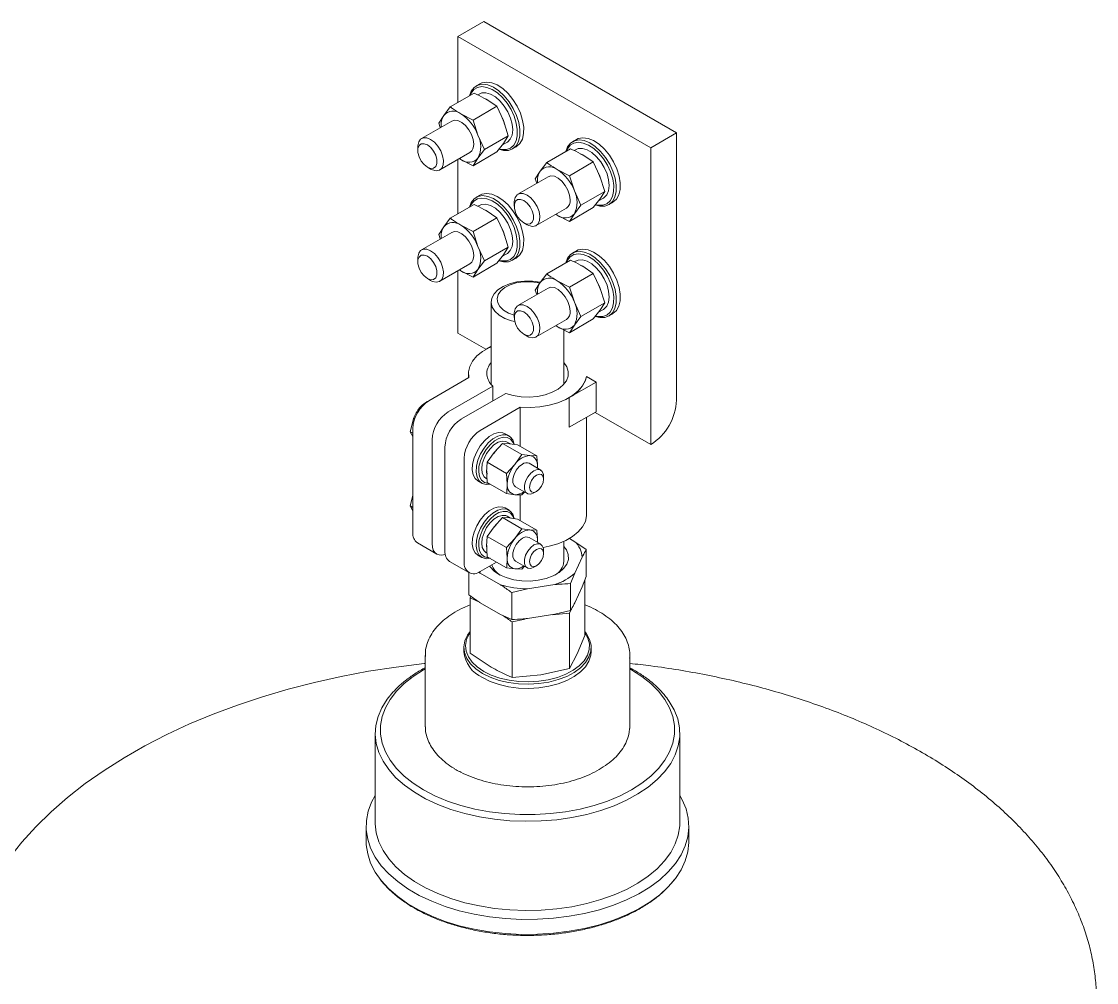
# Model space of a CAD drawing. Header units: millimetres. Extents: x 51507 to 66627, y -17810 to -7118.
# Drawn here: x 61089.6 to 61326.1, y -13481.2 to -13269.8 of the extents above; entities that cross this region are included whole.
import ezdxf

# ---------------------------------------------------------------- set-up
doc = ezdxf.new("R2010")
doc.units = ezdxf.units.MM
doc.header["$LTSCALE"] = 10
doc.layers.add('粗实线', color=4, linetype='Continuous', lineweight=18)

msp = doc.modelspace()

# ---------------------------------------------------------------- linework, layer by layer
at = {"layer": '粗实线'}
for p, q in [((61191.274, -13269.756), (61185.617, -13273.021)), ((61233.7, -13294.248), (61191.274, -13269.756)), ((61228.043, -13297.513), (61185.617, -13273.021)), ((61185.617, -13273.021), (61185.617, -13287.555)), ((61190.456, -13283.443), (61189.608, -13283.933)), ((61189.149, -13285.516), (61183.923, -13288.533)), ((61190.256, -13285.709), (61189.947, -13285.887)), ((61191.84, -13286.862), (61194.17, -13288.415)), ((61182.488, -13290.423), (61181.413, -13292.105)), ((61183.923, -13288.533), (61182.488, -13290.423)), ((61188.944, -13291.431), (61186.253, -13290.086)), ((61194.17, -13288.415), (61188.944, -13291.431)), ((61194.17, -13288.415), (61195.605, -13291.546)), ((61184.254, -13291.643), (61177.607, -13295.48)), ((61181.413, -13292.105), (61181.733, -13293.098)), ((61190.019, -13294.77), (61188.944, -13291.431)), ((61195.605, -13291.546), (61196.68, -13294.885)), ((61191.454, -13297.901), (61190.019, -13294.77)), ((61196.68, -13294.885), (61191.454, -13297.901)), ((61196.68, -13294.885), (61195.605, -13296.566)), ((61233.7, -13294.248), (61228.043, -13297.513)), ((61233.7, -13353.039), (61233.7, -13294.248)), ((61176.778, -13297.311), (61176.778, -13298.128)), ((61195.605, -13296.566), (61194.17, -13298.456)), ((61195.294, -13296.976), (61196.393, -13296.341)), ((61197.607, -13297.79), (61198.456, -13297.3)), ((61211.669, -13295.69), (61210.821, -13296.179)), ((61228.043, -13297.513), (61228.043, -13362.837)), ((61181.606, -13302.408), (61188.253, -13298.571)), ((61185.617, -13300.093), (61185.617, -13312.052)), ((61185.918, -13299.919), (61186.253, -13300.128)), ((61185.925, -13299.915), (61186.253, -13300.128)), ((61194.17, -13298.456), (61188.944, -13301.473)), ((61188.944, -13301.473), (61190.019, -13299.791)), ((61190.019, -13299.791), (61191.454, -13297.901)), ((61210.362, -13297.763), (61205.137, -13300.779)), ((61211.469, -13297.955), (61211.16, -13298.133)), ((61213.053, -13299.108), (61215.383, -13300.661)), ((61178.899, -13301.802), (61179.606, -13302.21)), ((61186.253, -13300.128), (61188.944, -13301.473)), ((61205.137, -13300.779), (61203.701, -13302.669)), ((61210.157, -13303.678), (61207.467, -13302.332)), ((61215.383, -13300.661), (61210.157, -13303.678)), ((61215.383, -13300.661), (61216.818, -13303.792)), ((61205.467, -13303.889), (61198.82, -13307.726)), ((61203.701, -13302.669), (61202.626, -13304.351)), ((61202.626, -13304.351), (61202.946, -13305.344)), ((61211.232, -13307.016), (61210.157, -13303.678)), ((61216.818, -13303.792), (61217.893, -13307.131)), ((61212.667, -13310.147), (61211.232, -13307.016)), ((61217.893, -13307.131), (61212.667, -13310.147)), ((61217.893, -13307.131), (61216.818, -13308.812)), ((61190.456, -13307.94), (61189.608, -13308.43)), ((61216.818, -13308.812), (61215.383, -13310.702)), ((61216.507, -13309.222), (61217.607, -13308.587)), ((61218.82, -13310.036), (61219.669, -13309.546)), ((61189.149, -13310.013), (61183.923, -13313.029)), ((61190.256, -13310.205), (61189.947, -13310.383)), ((61191.84, -13311.358), (61194.17, -13312.911)), ((61197.991, -13309.557), (61197.991, -13310.374)), ((61202.82, -13314.654), (61209.466, -13310.817)), ((61215.383, -13310.702), (61210.157, -13313.719)), ((61211.232, -13312.037), (61212.667, -13310.147)), ((61183.923, -13313.029), (61182.488, -13314.919)), ((61194.17, -13312.911), (61188.944, -13315.928)), ((61194.17, -13312.911), (61195.605, -13316.042)), ((61200.112, -13314.048), (61200.819, -13314.456)), ((61207.131, -13312.165), (61207.467, -13312.374)), ((61207.138, -13312.161), (61207.467, -13312.374)), ((61207.467, -13312.374), (61210.157, -13313.719)), ((61210.157, -13313.719), (61211.232, -13312.037)), ((61184.254, -13316.139), (61177.607, -13319.976)), ((61182.488, -13314.919), (61181.413, -13316.601)), ((61181.413, -13316.601), (61181.733, -13317.594)), ((61188.944, -13315.928), (61186.253, -13314.583)), ((61190.019, -13319.267), (61188.944, -13315.928)), ((61195.605, -13316.042), (61196.68, -13319.381)), ((61191.454, -13322.397), (61190.019, -13319.267)), ((61196.68, -13319.381), (61191.454, -13322.397)), ((61195.605, -13321.063), (61194.17, -13322.952)), ((61195.294, -13321.472), (61196.393, -13320.837)), ((61196.68, -13319.381), (61195.605, -13321.063)), ((61211.669, -13320.186), (61210.821, -13320.676)), ((61176.778, -13321.808), (61176.778, -13322.624)), ((61181.606, -13326.905), (61188.253, -13323.067)), ((61194.17, -13322.952), (61188.944, -13325.969)), ((61190.019, -13324.287), (61191.454, -13322.397)), ((61197.607, -13322.286), (61198.456, -13321.796)), ((61210.362, -13322.259), (61205.137, -13325.275)), ((61211.469, -13322.451), (61211.16, -13322.629)), ((61213.053, -13323.604), (61215.383, -13325.157)), ((61185.617, -13324.589), (61185.617, -13338.344)), ((61185.918, -13324.415), (61186.253, -13324.624)), ((61185.925, -13324.411), (61186.253, -13324.624)), ((61186.253, -13324.624), (61188.944, -13325.969)), ((61188.944, -13325.969), (61190.019, -13324.287)), ((61205.137, -13325.275), (61203.701, -13327.165)), ((61215.383, -13325.157), (61210.157, -13328.174)), ((61215.383, -13325.157), (61216.818, -13328.288)), ((61178.899, -13326.298), (61179.606, -13326.706)), ((61205.467, -13328.385), (61198.82, -13332.222)), ((61203.701, -13327.165), (61202.626, -13328.847)), ((61210.157, -13328.174), (61207.467, -13326.829)), ((61211.232, -13331.513), (61210.157, -13328.174)), ((61216.818, -13328.288), (61217.893, -13331.627)), ((61202.626, -13328.847), (61202.946, -13329.84)), ((61192.919, -13331.457), (61192.919, -13349.556)), ((61212.667, -13334.644), (61211.232, -13331.513)), ((61217.893, -13331.627), (61212.667, -13334.644)), ((61216.507, -13333.718), (61217.607, -13333.083)), ((61217.893, -13331.627), (61216.818, -13333.309)), ((61197.991, -13334.054), (61197.991, -13334.87)), ((61202.82, -13339.151), (61209.466, -13335.314)), ((61215.383, -13335.198), (61210.157, -13338.215)), ((61211.232, -13336.533), (61212.667, -13334.644)), ((61216.818, -13333.309), (61215.383, -13335.198)), ((61218.82, -13334.532), (61219.669, -13334.043)), ((61207.131, -13336.662), (61207.467, -13336.87)), ((61207.138, -13336.658), (61207.467, -13336.87)), ((61207.467, -13336.87), (61210.157, -13338.215)), ((61208.919, -13349.556), (61208.919, -13337.596)), ((61210.157, -13338.215), (61211.232, -13336.533)), ((61191.725, -13341.87), (61185.617, -13338.344)), ((61200.112, -13338.544), (61200.819, -13338.952)), ((61191.727, -13341.869), (61192.919, -13341.181)), ((61187.919, -13347.176), (61187.919, -13348.149)), ((61188.017, -13348.093), (61179.213, -13353.175)), ((61210.112, -13352.482), (61216.023, -13349.07)), ((61213.87, -13347.827), (61216.023, -13349.07)), ((61216.023, -13349.07), (61216.023, -13355.602)), ((61183.456, -13355.624), (61193.3, -13349.941)), ((61196.129, -13351.574), (61186.284, -13357.257)), ((61193.3, -13349.941), (61193.3, -13353.207)), ((61178.86, -13353.38), (61179.212, -13353.192)), ((61210.112, -13352.482), (61210.112, -13359.015)), ((61177.349, -13354.865), (61177.134, -13354.741)), ((61190.527, -13359.706), (61199.33, -13354.624)), ((61199.33, -13354.624), (61199.33, -13363.207)), ((61210.112, -13359.015), (61216.023, -13355.602)), ((61213.919, -13378.204), (61213.919, -13356.817)), ((61228.043, -13362.837), (61215.767, -13355.75)), ((61175.093, -13360.002), (61175.798, -13357.189)), ((61175.678, -13360.339), (61175.093, -13360.002)), ((61175.678, -13361.078), (61175.093, -13360.002)), ((61175.678, -13359.299), (61175.678, -13382.162)), ((61196.85, -13360.92), (61196.001, -13360.43)), ((61179.92, -13361.748), (61179.92, -13384.611)), ((61182.749, -13363.381), (61182.749, -13386.244)), ((61193.597, -13364.561), (61195.403, -13362.567)), ((61195.403, -13362.567), (61199.652, -13365.02)), ((61195.403, -13362.567), (61196.932, -13362.636)), ((61197.152, -13362.664), (61196.453, -13362.26)), ((61196.932, -13362.636), (61198.737, -13362.865)), ((61198.737, -13362.865), (61202.986, -13365.318)), ((61186.991, -13365.83), (61186.991, -13388.693)), ((61192.068, -13366.715), (61193.597, -13364.561)), ((61199.652, -13365.02), (61198.123, -13367.173)), ((61201.457, -13365.248), (61199.652, -13365.02)), ((61202.986, -13365.318), (61201.457, -13365.248)), ((61203.124, -13367.62), (61202.986, -13365.318)), ((61191.93, -13368.858), (61192.068, -13366.715)), ((61192.068, -13366.715), (61196.317, -13369.167)), ((61198.123, -13367.173), (61196.317, -13369.167)), ((61203.835, -13368.417), (61201.29, -13366.947)), ((61203.105, -13367.995), (61203.124, -13367.62)), ((61203.109, -13367.997), (61203.124, -13367.62)), ((61190.002, -13370.823), (61190.85, -13371.313)), ((61191.813, -13370.299), (61192.005, -13370.41)), ((61196.317, -13369.167), (61196.456, -13371.47)), ((61204.457, -13370.443), (61204.457, -13369.79)), ((61192.068, -13371.161), (61196.317, -13373.614)), ((61198.29, -13372.144), (61200.836, -13373.613)), ((61199.652, -13373.912), (61200.236, -13373.267)), ((61202.336, -13373.464), (61202.901, -13373.138)), ((61175.093, -13376.332), (61175.678, -13373.999)), ((61196.317, -13373.614), (61198.123, -13373.842)), ((61198.123, -13373.842), (61199.652, -13373.912)), ((61199.33, -13373.897), (61199.33, -13379.538)), ((61175.678, -13376.67), (61175.093, -13376.332)), ((61175.678, -13377.409), (61175.093, -13376.332)), ((61196.85, -13377.251), (61196.001, -13376.761)), ((61193.597, -13380.892), (61195.403, -13378.897)), ((61195.403, -13378.897), (61199.652, -13381.35)), ((61195.403, -13378.897), (61196.932, -13378.967)), ((61197.152, -13378.995), (61196.453, -13378.591)), ((61196.932, -13378.967), (61198.737, -13379.196)), ((61198.737, -13379.196), (61202.986, -13381.648)), ((61192.068, -13383.045), (61193.597, -13380.892)), ((61199.652, -13381.35), (61198.123, -13383.504)), ((61201.457, -13381.579), (61199.652, -13381.35)), ((61202.986, -13381.648), (61201.457, -13381.579)), ((61203.124, -13383.951), (61202.986, -13381.648)), ((61176.713, -13384.451), (61180.956, -13386.901)), ((61191.93, -13385.189), (61192.068, -13383.045)), ((61192.068, -13383.045), (61196.317, -13385.498)), ((61198.123, -13383.504), (61196.317, -13385.498)), ((61203.835, -13384.748), (61201.29, -13383.278)), ((61203.105, -13384.326), (61203.124, -13383.951)), ((61203.109, -13384.328), (61203.124, -13383.951)), ((61208.919, -13388.473), (61208.919, -13384.12)), ((61211.327, -13384.182), (61210.138, -13383.496)), ((61213.838, -13385.933), (61211.327, -13384.182)), ((61190.002, -13387.154), (61190.85, -13387.644)), ((61191.813, -13386.63), (61192.005, -13386.741)), ((61192.068, -13387.491), (61196.317, -13389.944)), ((61196.317, -13385.498), (61196.456, -13387.801)), ((61204.457, -13386.774), (61204.457, -13386.121)), ((61213.838, -13385.933), (61213.838, -13391.864)), ((61183.784, -13388.533), (61188.027, -13390.983)), ((61190.527, -13390.735), (61194.107, -13388.668)), ((61196.317, -13389.944), (61198.123, -13390.173)), ((61198.29, -13388.474), (61200.836, -13389.944)), ((61199.652, -13390.242), (61200.247, -13389.585)), ((61202.336, -13389.795), (61202.901, -13389.469)), ((61211.296, -13391.11), (61212.919, -13387.613)), ((61188, -13390.967), (61188, -13395.861)), ((61190.098, -13390.89), (61190.512, -13391.079)), ((61190.512, -13391.079), (61190.3, -13390.857)), ((61190.512, -13391.079), (61194.946, -13393.639)), ((61198.123, -13390.173), (61199.652, -13390.242)), ((61210.377, -13393.391), (61211.296, -13391.11)), ((61213.838, -13391.864), (61212.919, -13394.145)), ((61197.458, -13395.39), (61200.888, -13394.558)), ((61200.888, -13394.558), (61206.946, -13393.621)), ((61210.377, -13393.391), (61210.377, -13399.322)), ((61211.296, -13397.642), (61212.919, -13394.145)), ((61213.558, -13392.592), (61213.558, -13404.807)), ((61188.424, -13396.159), (61188.28, -13396.502)), ((61188.28, -13396.502), (61188.28, -13408.718)), ((61188.28, -13396.502), (61190.474, -13397.586)), ((61197.458, -13395.39), (61197.458, -13401.32)), ((61190.512, -13397.611), (61194.946, -13400.171)), ((61210.377, -13399.322), (61206.946, -13400.153)), ((61210.172, -13399.888), (61210.389, -13399.369)), ((61197.458, -13401.32), (61194.946, -13400.171)), ((61197.533, -13401.843), (61200.425, -13401.22)), ((61200.888, -13401.09), (61206.946, -13400.153)), ((61206.325, -13400.249), (61210.172, -13399.888)), ((61210.172, -13399.888), (61210.172, -13412.104)), ((61197.533, -13401.843), (61197.533, -13414.059)), ((61213.558, -13404.807), (61211.865, -13408.839)), ((61186.919, -13407.452), (61186.919, -13408.371)), ((61192.906, -13411.772), (61188.28, -13408.718)), ((61211.865, -13408.839), (61210.172, -13412.104)), ((61214.919, -13408.371), (61214.919, -13407.452)), ((61178.419, -13409.187), (61178.419, -13424.702)), ((61178.422, -13409.393), (61178.419, -13409.187)), ((61223.419, -13409.187), (61223.399, -13409.741)), ((61223.419, -13424.702), (61223.419, -13409.187)), ((61203.852, -13413.465), (61197.533, -13414.059)), ((61210.172, -13412.104), (61203.852, -13413.465)), ((61223.798, -13412.356), (61223.419, -13412.141)), ((61178.422, -13424.908), (61178.419, -13424.702)), ((61223.419, -13424.702), (61223.399, -13425.256)), ((61167.419, -13426.361), (61167.419, -13445.977)), ((61234.419, -13445.977), (61234.419, -13426.361)), ((61165.419, -13446.794), (61165.419, -13450.079)), ((61236.419, -13450.079), (61236.419, -13446.794))]:
    msp.add_line(p, q, dxfattribs=at)
for points in [[(61190.456, -13283.443), (61190.868, -13283.25), (61191.892, -13283.069), (61193.036, -13283.229), (61194.246, -13283.723), (61195.466, -13284.528), (61196.639, -13285.606), (61197.71, -13286.907), (61198.629, -13288.37), (61199.352, -13289.927), (61199.847, -13291.504), (61200.089, -13293.029), (61200.068, -13294.429), (61199.785, -13295.64), (61199.252, -13296.604), (61198.496, -13297.277), (61198.456, -13297.3)], [(61188.119, -13286.111), (61188.515, -13285.078), (61189.163, -13284.255), (61190.019, -13283.74), (61191.044, -13283.559), (61192.187, -13283.719), (61193.398, -13284.213), (61194.618, -13285.018), (61195.791, -13286.096), (61196.862, -13287.397), (61197.78, -13288.86), (61198.504, -13290.417), (61198.998, -13291.994), (61199.241, -13293.519), (61199.22, -13294.919), (61198.936, -13296.13), (61198.404, -13297.094), (61197.647, -13297.767), (61196.701, -13298.117)], [(61188.258, -13286.031), (61188.486, -13285.53), (61189.103, -13284.748), (61189.916, -13284.26), (61190.889, -13284.087), (61191.976, -13284.239), (61193.125, -13284.709), (61194.285, -13285.473), (61195.399, -13286.498), (61196.416, -13287.734), (61197.289, -13289.124), (61197.976, -13290.602), (61198.446, -13292.101), (61198.676, -13293.549), (61198.656, -13294.879), (61198.387, -13296.029), (61197.881, -13296.945), (61197.162, -13297.585), (61196.264, -13297.917)], [(61190.256, -13285.709), (61190.834, -13285.482), (61191.768, -13285.448), (61192.795, -13285.745), (61193.854, -13286.356), (61194.881, -13287.244), (61195.815, -13288.358), (61196.602, -13289.63), (61197.193, -13290.985), (61197.554, -13292.343), (61197.664, -13293.622), (61197.516, -13294.747), (61197.118, -13295.65), (61196.495, -13296.278), (61196.393, -13296.341)], [(61191.273, -13286.586), (61191.31, -13286.602), (61192.139, -13287.055)], [(61184.254, -13291.643), (61184.839, -13291.462), (61185.624, -13291.559), (61186.465, -13291.972), (61187.287, -13292.663), (61188.017, -13293.572), (61188.59, -13294.616), (61188.956, -13295.705), (61189.082, -13296.74)], [(61195.328, -13290.914), (61195.708, -13291.843), (61195.887, -13292.407)], [(61176.778, -13297.311), (61176.786, -13297.072), (61176.974, -13296.231), (61177.395, -13295.631), (61178.013, -13295.326), (61178.773, -13295.342), (61179.607, -13295.678)], [(61211.669, -13295.69), (61212.081, -13295.496), (61213.105, -13295.315), (61214.249, -13295.475), (61215.459, -13295.969), (61216.68, -13296.774), (61217.852, -13297.852), (61218.923, -13299.153), (61219.842, -13300.616), (61220.565, -13302.173), (61221.06, -13303.751), (61221.302, -13305.275), (61221.281, -13306.675), (61220.998, -13307.886), (61220.466, -13308.85), (61219.709, -13309.523), (61219.669, -13309.546)], [(61178.9, -13296.903), (61178.174, -13296.632), (61177.536, -13296.689), (61177.062, -13297.067), (61176.81, -13297.721), (61176.81, -13298.572), (61177.062, -13299.517), (61177.536, -13300.442), (61178.174, -13301.235), (61178.9, -13301.802), (61179.625, -13302.073), (61180.263, -13302.016), (61180.737, -13301.638), (61180.989, -13300.984), (61180.989, -13300.133), (61180.737, -13299.188), (61180.263, -13298.263), (61179.625, -13297.469), (61178.9, -13296.903)], [(61179.607, -13295.678), (61180.44, -13296.304), (61181.2, -13297.165), (61181.818, -13298.184), (61182.24, -13299.271), (61182.427, -13300.328), (61182.364, -13301.263), (61182.056, -13301.991), (61181.53, -13302.449), (61180.834, -13302.595), (61180.028, -13302.417), (61179.606, -13302.21)], [(61209.332, -13298.357), (61209.728, -13297.324), (61210.376, -13296.501), (61211.233, -13295.986), (61212.257, -13295.805), (61213.401, -13295.965), (61214.611, -13296.459), (61215.831, -13297.264), (61217.004, -13298.342), (61218.075, -13299.643), (61218.993, -13301.106), (61219.717, -13302.663), (61220.211, -13304.24), (61220.454, -13305.765), (61220.433, -13307.165), (61220.15, -13308.376), (61219.617, -13309.34), (61218.86, -13310.013), (61217.915, -13310.363)], [(61209.471, -13298.277), (61209.7, -13297.777), (61210.316, -13296.994), (61211.129, -13296.506), (61212.102, -13296.333), (61213.189, -13296.485), (61214.339, -13296.955), (61215.498, -13297.719), (61216.612, -13298.744), (61217.629, -13299.98), (61218.502, -13301.37), (61219.189, -13302.848), (61219.659, -13304.347), (61219.889, -13305.795), (61219.869, -13307.126), (61219.6, -13308.276), (61219.094, -13309.192), (61218.375, -13309.831), (61217.477, -13310.163)], [(61211.469, -13297.955), (61212.047, -13297.728), (61212.981, -13297.694), (61214.008, -13297.991), (61215.067, -13298.602), (61216.094, -13299.491), (61217.028, -13300.604), (61217.815, -13301.876), (61218.406, -13303.232), (61218.768, -13304.589), (61218.877, -13305.868), (61218.729, -13306.993), (61218.332, -13307.896), (61217.708, -13308.524), (61217.607, -13308.587)], [(61196.701, -13298.117), (61195.611, -13298.127), (61194.615, -13297.871)], [(61196.264, -13297.917), (61195.228, -13297.927), (61194.743, -13297.829)], [(61212.487, -13298.832), (61212.524, -13298.848), (61213.352, -13299.301)], [(61205.467, -13303.889), (61206.052, -13303.708), (61206.837, -13303.806), (61207.678, -13304.218), (61208.5, -13304.909), (61209.23, -13305.818), (61209.804, -13306.862), (61210.169, -13307.951), (61210.295, -13308.986)], [(61216.541, -13303.16), (61216.921, -13304.089), (61217.1, -13304.653)], [(61188.119, -13310.607), (61188.515, -13309.574), (61189.163, -13308.751), (61190.019, -13308.236), (61191.044, -13308.055), (61192.187, -13308.215), (61193.398, -13308.709), (61194.618, -13309.514), (61195.791, -13310.592), (61196.862, -13311.893), (61197.78, -13313.356), (61198.504, -13314.913), (61198.998, -13316.49), (61199.241, -13318.015), (61199.22, -13319.415), (61198.936, -13320.626), (61198.404, -13321.59), (61197.647, -13322.263), (61196.701, -13322.613)], [(61188.258, -13310.527), (61188.486, -13310.027), (61189.103, -13309.244), (61189.916, -13308.756), (61190.889, -13308.583), (61191.976, -13308.735), (61193.125, -13309.205), (61194.285, -13309.97), (61195.399, -13310.994), (61196.416, -13312.23), (61197.289, -13313.62), (61197.976, -13315.099), (61198.446, -13316.597), (61198.676, -13318.045), (61198.656, -13319.376), (61198.387, -13320.526), (61197.881, -13321.442), (61197.162, -13322.081), (61196.264, -13322.413)], [(61190.456, -13307.94), (61190.868, -13307.747), (61191.892, -13307.565), (61193.036, -13307.725), (61194.246, -13308.219), (61195.466, -13309.024), (61196.639, -13310.102), (61197.71, -13311.403), (61198.629, -13312.867), (61199.352, -13314.423), (61199.847, -13316.001), (61200.089, -13317.525), (61200.068, -13318.925), (61199.785, -13320.136), (61199.252, -13321.1), (61198.496, -13321.773), (61198.456, -13321.796)], [(61197.991, -13309.557), (61197.999, -13309.318), (61198.187, -13308.477), (61198.608, -13307.877), (61199.227, -13307.572), (61199.986, -13307.588), (61200.82, -13307.924)], [(61200.113, -13309.149), (61199.387, -13308.878), (61198.749, -13308.935), (61198.276, -13309.313), (61198.024, -13309.967), (61198.024, -13310.818), (61198.276, -13311.763), (61198.749, -13312.688), (61199.387, -13313.482), (61200.113, -13314.048), (61200.838, -13314.319), (61201.476, -13314.262), (61201.95, -13313.884), (61202.202, -13313.23), (61202.202, -13312.379), (61201.95, -13311.434), (61201.476, -13310.509), (61200.838, -13309.715), (61200.113, -13309.149)], [(61200.82, -13307.924), (61201.654, -13308.551), (61202.413, -13309.411), (61203.031, -13310.43), (61203.453, -13311.517), (61203.64, -13312.574), (61203.577, -13313.509), (61203.269, -13314.237), (61202.744, -13314.695), (61202.047, -13314.841), (61201.241, -13314.663), (61200.819, -13314.456)], [(61190.256, -13310.205), (61190.834, -13309.979), (61191.768, -13309.944), (61192.795, -13310.241), (61193.854, -13310.852), (61194.881, -13311.741), (61195.815, -13312.854), (61196.602, -13314.126), (61197.193, -13315.482), (61197.554, -13316.839), (61197.664, -13318.118), (61197.516, -13319.243), (61197.118, -13320.146), (61196.495, -13320.775), (61196.393, -13320.837)], [(61191.273, -13311.082), (61191.31, -13311.098), (61192.139, -13311.551)], [(61217.915, -13310.363), (61216.824, -13310.373), (61215.828, -13310.118)], [(61217.477, -13310.163), (61216.441, -13310.173), (61215.956, -13310.076)], [(61184.254, -13316.139), (61184.839, -13315.958), (61185.624, -13316.056), (61186.465, -13316.468), (61187.287, -13317.159), (61188.017, -13318.068), (61188.59, -13319.112), (61188.956, -13320.201), (61189.082, -13321.236)], [(61195.328, -13315.41), (61195.708, -13316.339), (61195.887, -13316.903)], [(61176.778, -13321.808), (61176.786, -13321.568), (61176.974, -13320.727), (61177.395, -13320.127), (61178.013, -13319.822), (61178.773, -13319.838), (61179.607, -13320.174)], [(61178.9, -13321.399), (61178.174, -13321.128), (61177.536, -13321.185), (61177.062, -13321.563), (61176.81, -13322.217), (61176.81, -13323.068), (61177.062, -13324.013), (61177.536, -13324.938), (61178.174, -13325.732), (61178.9, -13326.298), (61179.625, -13326.569), (61180.263, -13326.512), (61180.737, -13326.134), (61180.989, -13325.48), (61180.989, -13324.629), (61180.737, -13323.684), (61180.263, -13322.759), (61179.625, -13321.966), (61178.9, -13321.399)], [(61179.607, -13320.174), (61180.44, -13320.801), (61181.2, -13321.662), (61181.818, -13322.681), (61182.24, -13323.767), (61182.427, -13324.825), (61182.364, -13325.759), (61182.056, -13326.488), (61181.53, -13326.945), (61180.834, -13327.092), (61180.028, -13326.913), (61179.606, -13326.706)], [(61209.332, -13322.853), (61209.728, -13321.82), (61210.376, -13320.997), (61211.233, -13320.483), (61212.257, -13320.301), (61213.401, -13320.461), (61214.611, -13320.955), (61215.831, -13321.76), (61217.004, -13322.838), (61218.075, -13324.139), (61218.993, -13325.602), (61219.717, -13327.159), (61220.211, -13328.737), (61220.454, -13330.261), (61220.433, -13331.661), (61220.15, -13332.872), (61219.617, -13333.836), (61218.86, -13334.509), (61217.915, -13334.859)], [(61209.471, -13322.773), (61209.7, -13322.273), (61210.316, -13321.491), (61211.129, -13321.002), (61212.102, -13320.83), (61213.189, -13320.982), (61214.339, -13321.451), (61215.498, -13322.216), (61216.612, -13323.24), (61217.629, -13324.476), (61218.502, -13325.866), (61219.189, -13327.345), (61219.659, -13328.843), (61219.889, -13330.291), (61219.869, -13331.622), (61219.6, -13332.772), (61219.094, -13333.688), (61218.375, -13334.327), (61217.477, -13334.659)], [(61211.669, -13320.186), (61212.081, -13319.993), (61213.105, -13319.811), (61214.249, -13319.971), (61215.459, -13320.465), (61216.68, -13321.27), (61217.852, -13322.349), (61218.923, -13323.65), (61219.842, -13325.113), (61220.565, -13326.669), (61221.06, -13328.247), (61221.302, -13329.771), (61221.281, -13331.171), (61220.998, -13332.382), (61220.466, -13333.346), (61219.709, -13334.019), (61219.669, -13334.043)], [(61196.701, -13322.613), (61195.611, -13322.623), (61194.615, -13322.368)], [(61196.264, -13322.413), (61195.228, -13322.423), (61194.743, -13322.326)], [(61211.469, -13322.451), (61212.047, -13322.225), (61212.981, -13322.19), (61214.008, -13322.487), (61215.067, -13323.098), (61216.094, -13323.987), (61217.028, -13325.1), (61217.815, -13326.373), (61218.406, -13327.728), (61218.768, -13329.085), (61218.877, -13330.364), (61218.729, -13331.489), (61218.332, -13332.392), (61217.708, -13333.021), (61217.607, -13333.083)], [(61212.487, -13323.328), (61212.524, -13323.344), (61213.352, -13323.797)], [(61198.12, -13335.784), (61197.365, -13335.595), (61195.907, -13335.057), (61194.684, -13334.351), (61193.752, -13333.509), (61193.156, -13332.572), (61192.922, -13331.582), (61193.063, -13330.587), (61193.57, -13329.632), (61194.422, -13328.763), (61195.577, -13328.02), (61196.982, -13327.437), (61198.571, -13327.042), (61200.27, -13326.854), (61201.999, -13326.881), (61203.678, -13327.122), (61203.719, -13327.131)], [(61197.991, -13334.325), (61196.763, -13333.879), (61195.663, -13333.244), (61194.846, -13332.48), (61194.357, -13331.627), (61194.221, -13330.732), (61194.447, -13329.844), (61195.021, -13329.009), (61195.913, -13328.273), (61197.076, -13327.676), (61198.445, -13327.25), (61199.948, -13327.017), (61201.503, -13326.991), (61203.027, -13327.173), (61203.613, -13327.303)], [(61205.467, -13328.385), (61206.052, -13328.204), (61206.837, -13328.302), (61207.678, -13328.714), (61208.5, -13329.406), (61209.23, -13330.314), (61209.804, -13331.359), (61210.169, -13332.447), (61210.295, -13333.482)], [(61216.541, -13327.656), (61216.921, -13328.585), (61217.1, -13329.149)], [(61197.991, -13334.054), (61197.999, -13333.814), (61198.187, -13332.973), (61198.608, -13332.374), (61199.227, -13332.068), (61199.986, -13332.084), (61200.82, -13332.42)], [(61200.82, -13332.42), (61201.654, -13333.047), (61202.413, -13333.908), (61203.031, -13334.927), (61203.453, -13336.013), (61203.64, -13337.071), (61203.577, -13338.005), (61203.269, -13338.734), (61202.744, -13339.191), (61202.047, -13339.338), (61201.241, -13339.16), (61200.819, -13338.952)], [(61200.113, -13333.645), (61199.387, -13333.374), (61198.749, -13333.431), (61198.276, -13333.809), (61198.024, -13334.463), (61198.024, -13335.314), (61198.276, -13336.259), (61198.749, -13337.184), (61199.387, -13337.978), (61200.113, -13338.544), (61200.838, -13338.815), (61201.476, -13338.758), (61201.95, -13338.38), (61202.202, -13337.726), (61202.202, -13336.875), (61201.95, -13335.93), (61201.476, -13335.005), (61200.838, -13334.212), (61200.113, -13333.645)], [(61217.915, -13334.859), (61216.824, -13334.87), (61215.828, -13334.614)], [(61217.477, -13334.659), (61216.441, -13334.67), (61215.956, -13334.572)], [(61192.919, -13341.26), (61192.526, -13341.445), (61191.007, -13342.32), (61189.759, -13343.327), (61188.814, -13344.439), (61188.199, -13345.626), (61187.931, -13346.855), (61188.017, -13348.093)], [(61192.919, -13341.26), (61192.563, -13341.427), (61191.727, -13341.869)], [(61208.919, -13344.796), (61209.563, -13345.728), (61209.89, -13346.754), (61209.854, -13347.798), (61209.459, -13348.816), (61208.719, -13349.768), (61207.664, -13350.616), (61206.337, -13351.325), (61204.791, -13351.866), (61203.089, -13352.218), (61201.3, -13352.367), (61199.495, -13352.306), (61197.748, -13352.038), (61196.129, -13351.574)], [(61199.33, -13354.624), (61201.474, -13354.674), (61203.603, -13354.519), (61205.659, -13354.164), (61207.586, -13353.619), (61209.331, -13352.898), (61210.847, -13352.021), (61212.092, -13351.012), (61213.033, -13349.899), (61213.644, -13348.712), (61213.87, -13347.827)], [(61190.002, -13370.823), (61189.419, -13370.32), (61188.967, -13369.47), (61188.767, -13368.379), (61188.834, -13367.114), (61189.163, -13365.757), (61189.733, -13364.391), (61190.508, -13363.103), (61191.44, -13361.973), (61192.47, -13361.073), (61193.533, -13360.459), (61194.563, -13360.17), (61195.495, -13360.223), (61196.001, -13360.43)], [(61192.665, -13371.505), (61191.806, -13371.59), (61190.946, -13371.364), (61190.268, -13370.81), (61189.815, -13369.96), (61189.616, -13368.868), (61189.683, -13367.604), (61190.011, -13366.247), (61190.581, -13364.881), (61191.356, -13363.593), (61192.288, -13362.463), (61193.318, -13361.563), (61194.382, -13360.949), (61195.412, -13360.66), (61196.344, -13360.713), (61197.119, -13361.106), (61197.689, -13361.814), (61198.003, -13362.717)], [(61192.465, -13371.39), (61192.225, -13371.388), (61191.422, -13371.178), (61190.79, -13370.66), (61190.367, -13369.867), (61190.181, -13368.848), (61190.243, -13367.668), (61190.55, -13366.401), (61191.082, -13365.126), (61191.806, -13363.924), (61192.675, -13362.87), (61193.637, -13362.03), (61194.629, -13361.457), (61195.591, -13361.187), (61196.461, -13361.237), (61197.184, -13361.604), (61197.716, -13362.264), (61197.919, -13362.756)], [(61191.813, -13370.299), (61191.345, -13369.888), (61190.977, -13369.141), (61190.851, -13368.174), (61190.977, -13367.063), (61191.345, -13365.891), (61191.926, -13364.749), (61192.677, -13363.724), (61193.539, -13362.896), (61194.447, -13362.327), (61195.33, -13362.06), (61196.122, -13362.117), (61196.453, -13362.26)], [(61193.498, -13364.758), (61193.808, -13364.378), (61194.082, -13364.08)], [(61192.012, -13369.316), (61191.983, -13368.827), (61191.99, -13368.575)], [(61198.29, -13372.144), (61197.953, -13371.831), (61197.701, -13371.177), (61197.701, -13370.326), (61197.953, -13369.381), (61198.426, -13368.456), (61199.064, -13367.662), (61199.79, -13367.096)], [(61202.336, -13373.464), (61202.335, -13373.465), (61201.61, -13373.736), (61200.972, -13373.679), (61200.498, -13373.3), (61200.246, -13372.646), (61200.246, -13371.796), (61200.498, -13370.851), (61200.972, -13369.926), (61201.61, -13369.132), (61202.335, -13368.565)], [(61202.335, -13368.565), (61203.061, -13368.294), (61203.699, -13368.351), (61204.173, -13368.73), (61204.425, -13369.384), (61204.457, -13369.79)], [(61202.901, -13369.545), (61202.306, -13370.025), (61201.801, -13370.706), (61201.464, -13371.484), (61201.346, -13372.24), (61201.464, -13372.859), (61201.801, -13373.247), (61202.306, -13373.345), (61202.901, -13373.138), (61203.496, -13372.657), (61204.001, -13371.977), (61204.338, -13371.199), (61204.457, -13370.443), (61204.338, -13369.824), (61204.001, -13369.436), (61203.496, -13369.338), (61202.901, -13369.545)], [(61190.002, -13387.154), (61189.419, -13386.651), (61188.967, -13385.801), (61188.767, -13384.709), (61188.834, -13383.445), (61189.163, -13382.088), (61189.733, -13380.722), (61190.508, -13379.433), (61191.44, -13378.304), (61192.47, -13377.404), (61193.533, -13376.79), (61194.563, -13376.501), (61195.495, -13376.554), (61196.001, -13376.761)], [(61192.665, -13387.836), (61191.806, -13387.92), (61190.946, -13387.695), (61190.268, -13387.14), (61189.815, -13386.291), (61189.616, -13385.199), (61189.683, -13383.935), (61190.011, -13382.577), (61190.581, -13381.212), (61191.356, -13379.923), (61192.288, -13378.794), (61193.318, -13377.894), (61194.382, -13377.28), (61195.412, -13376.99), (61196.344, -13377.044), (61197.119, -13377.437), (61197.689, -13378.145), (61198.003, -13379.048)], [(61192.465, -13387.721), (61192.225, -13387.719), (61191.422, -13387.509), (61190.79, -13386.991), (61190.367, -13386.198), (61190.181, -13385.179), (61190.243, -13383.999), (61190.55, -13382.732), (61191.082, -13381.457), (61191.806, -13380.255), (61192.675, -13379.201), (61193.637, -13378.36), (61194.629, -13377.787), (61195.591, -13377.518), (61196.461, -13377.568), (61197.184, -13377.935), (61197.716, -13378.595), (61197.919, -13379.086)], [(61191.813, -13386.63), (61191.345, -13386.219), (61190.977, -13385.471), (61190.851, -13384.505), (61190.977, -13383.393), (61191.345, -13382.222), (61191.926, -13381.08), (61192.677, -13380.055), (61193.539, -13379.227), (61194.447, -13378.657), (61195.33, -13378.391), (61196.122, -13378.448), (61196.453, -13378.591)], [(61204.359, -13385.442), (61205.659, -13385.192), (61207.586, -13384.647), (61209.331, -13383.926), (61210.847, -13383.05), (61212.092, -13382.041), (61213.033, -13380.928), (61213.644, -13379.74), (61213.908, -13378.511), (61213.919, -13378.204)], [(61193.626, -13380.926), (61193.808, -13380.708), (61193.99, -13380.507)], [(61179.92, -13384.611), (61179.988, -13385.369), (61180.189, -13386.018), (61180.516, -13386.536), (61180.956, -13386.9), (61181.491, -13387.099), (61182.103, -13387.123), (61182.766, -13386.973), (61182.808, -13386.958)], [(61191.993, -13385.452), (61191.983, -13385.158), (61191.984, -13385.047)], [(61198.29, -13388.474), (61197.953, -13388.162), (61197.701, -13387.508), (61197.701, -13386.657), (61197.953, -13385.712), (61198.426, -13384.787), (61199.064, -13383.993), (61199.79, -13383.427)], [(61202.336, -13389.795), (61202.335, -13389.795), (61201.61, -13390.066), (61200.972, -13390.009), (61200.498, -13389.631), (61200.246, -13388.977), (61200.246, -13388.126), (61200.498, -13387.181), (61200.972, -13386.256), (61201.61, -13385.463), (61202.335, -13384.896)], [(61202.335, -13384.896), (61203.061, -13384.625), (61203.699, -13384.682), (61204.173, -13385.06), (61204.425, -13385.714), (61204.457, -13386.121)], [(61208.919, -13385.212), (61209.502, -13386.009), (61209.892, -13387.039), (61209.914, -13388.094), (61209.569, -13389.13), (61208.869, -13390.104), (61207.844, -13390.977), (61206.535, -13391.714), (61204.996, -13392.283), (61203.291, -13392.661)], [(61202.901, -13385.876), (61202.306, -13386.356), (61201.801, -13387.037), (61201.464, -13387.815), (61201.346, -13388.57), (61201.464, -13389.189), (61201.801, -13389.578), (61202.306, -13389.676), (61202.901, -13389.469), (61203.496, -13388.988), (61204.001, -13388.308), (61204.338, -13387.53), (61204.457, -13386.774), (61204.338, -13386.155), (61204.001, -13385.767), (61203.496, -13385.669), (61202.901, -13385.876)], [(61203.291, -13392.661), (61201.488, -13392.834), (61199.662, -13392.793), (61197.888, -13392.542), (61196.237, -13392.089), (61194.779, -13391.454), (61193.571, -13390.662), (61192.665, -13389.746), (61192.539, -13389.574)], [(61191.02, -13413.167), (61189.56, -13412.176), (61188.394, -13411.063), (61187.553, -13409.857), (61187.058, -13408.588), (61186.922, -13407.289), (61187.149, -13405.995), (61187.732, -13404.739), (61188.28, -13403.976)], [(61213.558, -13403.976), (61213.907, -13404.435), (61214.577, -13405.676), (61214.894, -13406.964), (61214.848, -13408.265), (61214.442, -13409.544), (61213.686, -13410.769), (61212.599, -13411.908), (61211.209, -13412.932), (61209.553, -13413.814), (61207.674, -13414.531), (61205.619, -13415.065), (61203.443, -13415.402), (61201.201, -13415.533), (61198.952, -13415.454), (61196.754, -13415.168), (61194.664, -13414.683), (61192.736, -13414.01), (61191.02, -13413.167)], [(61191.285, -13412.708), (61189.864, -13411.744), (61188.73, -13410.66), (61187.911, -13409.486), (61187.429, -13408.251), (61187.297, -13406.988), (61187.517, -13405.728), (61188.085, -13404.506), (61188.28, -13404.209)], [(61213.558, -13404.209), (61213.559, -13404.209), (61214.211, -13405.418), (61214.519, -13406.671), (61214.475, -13407.937), (61214.08, -13409.182), (61213.344, -13410.374), (61212.286, -13411.483), (61210.934, -13412.479), (61209.322, -13413.338), (61207.493, -13414.036), (61205.493, -13414.555), (61203.375, -13414.883), (61201.194, -13415.01), (61199.005, -13414.934), (61196.866, -13414.655), (61194.832, -13414.183), (61192.955, -13413.528), (61191.285, -13412.708)], [(61214.919, -13408.371), (61214.848, -13409.183), (61214.442, -13410.463), (61213.686, -13411.688), (61212.599, -13412.827), (61211.209, -13413.851), (61209.553, -13414.733), (61207.674, -13415.45), (61205.619, -13415.984), (61203.443, -13416.32), (61201.201, -13416.451), (61198.952, -13416.373), (61196.754, -13416.087), (61194.664, -13415.601), (61192.736, -13414.928), (61191.02, -13414.086)], [(61178.419, -13410.955), (61178.147, -13410.981), (61171.997, -13411.75), (61165.917, -13412.702), (61159.923, -13413.836), (61154.029, -13415.147), (61148.25, -13416.635), (61142.599, -13418.297), (61137.09, -13420.128), (61131.738, -13422.127), (61126.555, -13424.288), (61121.555, -13426.609), (61116.751, -13429.085), (61112.155, -13431.711), (61107.779, -13434.482), (61103.637, -13437.394), (61099.741, -13440.438), (61096.103, -13443.609), (61092.735, -13446.899), (61089.649, -13450.297), (61086.854, -13453.795)], [(61178.419, -13412.141), (61178.041, -13412.356), (61175.774, -13413.809), (61173.784, -13415.391), (61172.09, -13417.084), (61170.713, -13418.87), (61169.666, -13420.729), (61168.962, -13422.642), (61168.608, -13424.586), (61168.608, -13426.541), (61168.962, -13428.486), (61169.666, -13430.398), (61170.713, -13432.257), (61172.09, -13434.043), (61173.784, -13435.737), (61175.774, -13437.318), (61178.041, -13438.771), (61180.557, -13440.079), (61183.297, -13441.229), (61186.23, -13442.206), (61189.324, -13443.001), (61192.545, -13443.606), (61195.858, -13444.012), (61199.226, -13444.216), (61202.613, -13444.216), (61205.981, -13444.012), (61209.293, -13443.606), (61212.514, -13443.001), (61215.608, -13442.206), (61218.541, -13441.229), (61221.281, -13440.079), (61223.798, -13438.771), (61226.064, -13437.318), (61228.055, -13435.737), (61229.748, -13434.043), (61231.125, -13432.257), (61232.172, -13430.398), (61232.876, -13428.486), (61233.23, -13426.541), (61233.23, -13424.586), (61232.876, -13422.642), (61232.172, -13420.729), (61231.125, -13418.87), (61229.748, -13417.084), (61228.055, -13415.391), (61226.064, -13413.809), (61223.798, -13412.356)], [(61170.638, -13418.09), (61170.052, -13418.846), (61168.877, -13420.718), (61168.042, -13422.65), (61167.555, -13424.621), (61167.422, -13426.61), (61167.644, -13428.597), (61168.218, -13430.561), (61169.14, -13432.479), (61170.398, -13434.333), (61171.98, -13436.103), (61173.868, -13437.769), (61176.043, -13439.314), (61178.482, -13440.722), (61181.159, -13441.978), (61184.045, -13443.068), (61187.11, -13443.981), (61190.321, -13444.707), (61193.645, -13445.239), (61197.046, -13445.571), (61200.488, -13445.699), (61203.934, -13445.622), (61207.349, -13445.341), (61210.695, -13444.859), (61213.938, -13444.18), (61217.043, -13443.313), (61219.977, -13442.266), (61222.709, -13441.051), (61225.209, -13439.68), (61227.453, -13438.167), (61229.415, -13436.53), (61231.075, -13434.784), (61232.415, -13432.95), (61233.422, -13431.045), (61234.084, -13429.091), (61234.394, -13427.108), (61234.35, -13425.117), (61233.951, -13423.14), (61233.202, -13421.196), (61232.111, -13419.307), (61231.66, -13418.675)], [(61167.419, -13440.012), (61166.629, -13441.49), (61165.884, -13443.487), (61165.488, -13445.517), (61165.444, -13447.56), (61165.752, -13449.595), (61166.41, -13451.603), (61167.411, -13453.562), (61168.745, -13455.455), (61170.399, -13457.261), (61172.356, -13458.963), (61174.597, -13460.545), (61177.099, -13461.989), (61179.839, -13463.283), (61182.787, -13464.413), (61185.916, -13465.367), (61189.194, -13466.137), (61192.589, -13466.715), (61196.066, -13467.095), (61199.592, -13467.273), (61203.131, -13467.248), (61206.647, -13467.019), (61210.107, -13466.589), (61213.476, -13465.963), (61216.72, -13465.146), (61219.806, -13464.146), (61222.705, -13462.974), (61225.388, -13461.642), (61227.827, -13460.162), (61229.999, -13458.548), (61231.882, -13456.819), (61233.457, -13454.989), (61234.709, -13453.078), (61235.625, -13451.105), (61236.196, -13449.088), (61236.416, -13447.049), (61236.284, -13445.008), (61235.8, -13442.984), (61234.97, -13440.998), (61234.419, -13440.012)], [(61167.419, -13445.977), (61167.422, -13446.226), (61167.644, -13448.213), (61168.218, -13450.176), (61169.14, -13452.095), (61170.398, -13453.949), (61171.98, -13455.719), (61173.868, -13457.385), (61176.043, -13458.93), (61178.482, -13460.338), (61181.159, -13461.594), (61184.045, -13462.684), (61187.11, -13463.597), (61190.321, -13464.323), (61193.645, -13464.855), (61197.046, -13465.187), (61200.488, -13465.315), (61203.934, -13465.238), (61207.349, -13464.957), (61210.695, -13464.475), (61213.938, -13463.796), (61217.043, -13462.929), (61219.977, -13461.882), (61222.709, -13460.667), (61225.209, -13459.295), (61227.453, -13457.783), (61229.415, -13456.146), (61231.075, -13454.4), (61232.415, -13452.566), (61233.422, -13450.661), (61234.084, -13448.707), (61234.394, -13446.724), (61234.419, -13445.977)], [(61165.419, -13450.079), (61165.444, -13450.845), (61165.752, -13452.88), (61166.41, -13454.888), (61167.411, -13456.847), (61168.745, -13458.74), (61170.399, -13460.546), (61172.356, -13462.248), (61174.597, -13463.83), (61177.099, -13465.274), (61179.839, -13466.568), (61182.787, -13467.698), (61185.916, -13468.652), (61189.194, -13469.422), (61192.589, -13470), (61196.066, -13470.38), (61199.592, -13470.558), (61203.131, -13470.533), (61206.647, -13470.304), (61210.107, -13469.874), (61213.476, -13469.248), (61216.72, -13468.431), (61219.806, -13467.431), (61222.705, -13466.259), (61225.388, -13464.927), (61227.827, -13463.447), (61229.999, -13461.833), (61231.882, -13460.104), (61233.457, -13458.274), (61234.709, -13456.363), (61235.625, -13454.39), (61236.196, -13452.373), (61236.416, -13450.334), (61236.419, -13450.079)]]:
    msp.add_lwpolyline(points, dxfattribs=at)
for centre, radius, start, end in [((61186.034, -13292.557), 4.138, 148.96263, 186.0237), ((61184.543, -13292.18), 2.704, 50.75183, 139.4672), ((61181.164, -13298.033), 9.437, 20.22711, 57.36203), ((61184.998, -13297.281), 5.614, 333.43643, 26.56357), ((61187.134, -13296.961), 1.961, 304.82234, 6.48984), ((61187.964, -13298.034), 2.704, 230.75183, 319.4672), ((61205.756, -13304.426), 2.704, 50.75183, 139.4672), ((61202.377, -13310.279), 9.437, 20.22711, 57.36203), ((61207.247, -13304.803), 4.138, 148.96263, 186.0237), ((61206.211, -13309.527), 5.614, 333.43643, 26.56357), ((61208.347, -13309.208), 1.961, 304.82234, 6.48984), ((61184.543, -13316.676), 2.704, 50.75183, 139.4672), ((61209.177, -13310.28), 2.704, 230.75183, 319.4672), ((61186.034, -13317.053), 4.138, 148.96263, 186.0237), ((61181.164, -13322.529), 9.437, 20.22711, 57.36203), ((61187.134, -13321.458), 1.961, 304.82234, 6.48984), ((61184.998, -13321.777), 5.614, 333.43643, 26.56357), ((61187.964, -13322.53), 2.704, 230.75183, 319.4672), ((61207.247, -13329.299), 4.138, 148.96263, 186.0237), ((61205.756, -13328.922), 2.704, 50.75183, 139.4672), ((61202.377, -13334.775), 9.437, 20.22711, 57.36203), ((61206.211, -13334.023), 5.614, 333.43643, 26.56357), ((61208.347, -13333.704), 1.961, 304.82234, 6.48984), ((61209.177, -13334.776), 2.704, 230.75183, 319.4672), ((61195.478, -13347.193), 3.506, 136.86071, 231.60721), ((61207.11, -13346.214), 6.949, 295.58545, 346.5784), ((61183.354, -13359.648), 7.684, 122.60548, 177.39452), ((61221.419, -13352.48), 12.294, 302.60548, 357.39452), ((61187.596, -13362.097), 7.684, 122.60548, 177.39452), ((61190.425, -13363.73), 7.684, 122.60548, 177.39452), ((61194.667, -13366.179), 7.684, 122.60548, 177.39452), ((61201.715, -13369.545), 4.304, 93.42954, 146.56509), ((61201.077, -13367.287), 2.074, 350.74812, 79.45322), ((61203.686, -13371.804), 7.238, 140.22793, 177.36071), ((61200.659, -13368.228), 1.428, 63.79572, 127.51474), ((61198.502, -13371.804), 2.074, 170.74812, 259.45322), ((61198.175, -13370.637), 3.205, 269.0586, 307.10707), ((61178.128, -13382.433), 2.465, 173.70115, 234.98667), ((61201.715, -13385.876), 4.304, 93.42954, 146.56509), ((61201.077, -13383.618), 2.074, 350.74812, 79.45322), ((61203.686, -13388.134), 7.238, 140.22793, 177.36071), ((61200.659, -13384.559), 1.428, 63.79572, 127.51474), ((61207.982, -13387.82), 4.942, 2.39908, 47.39784), ((61185.199, -13386.515), 2.465, 173.70115, 234.98667), ((61189.147, -13389.043), 2.184, 170.78596, 309.20329), ((61197.081, -13387.815), 4.296, 199.9773, 239.7902), ((61198.502, -13388.134), 2.074, 170.74812, 259.45322), ((61198.175, -13386.968), 3.205, 269.0586, 307.10707), ((61205.161, -13388.194), 3.768, 297.81352, 355.76229), ((61203.653, -13382.894), 11.221, 287.06335, 312.93128), ((61200.81, -13375.396), 19.162, 252.17981, 270.23411), ((61193.838, -13407.735), 6.948, 185.25087, 246.06927)]:
    msp.add_arc(centre, radius, start, end, dxfattribs=at)
for points, knots in [([(61189.149, -13285.516), (61189.362, -13285.611), (61190.302, -13286.029), (61191.169, -13286.498), (61191.84, -13286.862)], [0, 0, 0, 0, 0.6803421, 3.0089306, 3.0089306, 3.0089306, 3.0089306]), ([(61186.253, -13290.086), (61185.625, -13289.699), (61184.812, -13289.199), (61184.087, -13288.656), (61183.923, -13288.533)], [0, 0, 0, 0, 2.1680194, 2.8014481, 2.8014481, 2.8014481, 2.8014481]), ([(61210.362, -13297.763), (61210.575, -13297.857), (61211.515, -13298.276), (61212.382, -13298.745), (61213.053, -13299.108)], [0, 0, 0, 0, 0.6803421, 3.0089306, 3.0089306, 3.0089306, 3.0089306]), ([(61207.467, -13302.332), (61206.838, -13301.945), (61206.025, -13301.445), (61205.3, -13300.902), (61205.137, -13300.779)], [0, 0, 0, 0, 2.1680194, 2.8014481, 2.8014481, 2.8014481, 2.8014481]), ([(61189.149, -13310.013), (61189.362, -13310.107), (61190.302, -13310.526), (61191.169, -13310.995), (61191.84, -13311.358)], [0, 0, 0, 0, 0.6803421, 3.0089306, 3.0089306, 3.0089306, 3.0089306]), ([(61186.253, -13314.583), (61185.625, -13314.195), (61184.812, -13313.695), (61184.087, -13313.152), (61183.923, -13313.029)], [0, 0, 0, 0, 2.1680194, 2.8014481, 2.8014481, 2.8014481, 2.8014481]), ([(61210.362, -13322.259), (61210.575, -13322.353), (61211.515, -13322.772), (61212.382, -13323.241), (61213.053, -13323.604)], [0, 0, 0, 0, 0.6803421, 3.0089306, 3.0089306, 3.0089306, 3.0089306]), ([(61207.467, -13326.829), (61206.838, -13326.441), (61206.025, -13325.941), (61205.3, -13325.398), (61205.137, -13325.275)], [0, 0, 0, 0, 2.1680194, 2.8014481, 2.8014481, 2.8014481, 2.8014481]), ([(61177.134, -13354.741), (61177.235, -13354.637), (61177.713, -13354.146), (61178.354, -13353.718), (61178.86, -13353.38)], [0, 0, 0, 0, 0.4647024, 2.202373, 2.202373, 2.202373, 2.202373]), ([(61175.798, -13357.189), (61175.822, -13357.127), (61176.171, -13356.241), (61176.67, -13355.463), (61177.134, -13354.741)], [0, 0, 0, 0, 0.1961068, 2.7935216, 2.7935216, 2.7935216, 2.7935216]), ([(61192.068, -13371.161), (61192.05, -13370.984), (61191.967, -13370.199), (61191.946, -13369.444), (61191.93, -13368.858)], [0, 0, 0, 0, 0.517973, 2.3077127, 2.3077127, 2.3077127, 2.3077127]), ([(61196.456, -13371.47), (61196.439, -13372.038), (61196.418, -13372.769), (61196.336, -13373.459), (61196.317, -13373.614)], [0, 0, 0, 0, 1.6663654, 2.1486323, 2.1486323, 2.1486323, 2.1486323]), ([(61192.068, -13387.491), (61192.05, -13387.315), (61191.967, -13386.53), (61191.946, -13385.775), (61191.93, -13385.189)], [0, 0, 0, 0, 0.517973, 2.3077127, 2.3077127, 2.3077127, 2.3077127]), ([(61212.919, -13387.613), (61212.981, -13387.495), (61213.288, -13386.904), (61213.594, -13386.365), (61213.838, -13385.933)], [0, 0, 0, 0, 0.383648, 1.9149898, 1.9149898, 1.9149898, 1.9149898]), ([(61196.456, -13387.801), (61196.439, -13388.368), (61196.418, -13389.1), (61196.336, -13389.79), (61196.317, -13389.944)], [0, 0, 0, 0, 1.6663654, 2.1486323, 2.1486323, 2.1486323, 2.1486323]), ([(61194.946, -13393.639), (61195.116, -13393.752), (61195.956, -13394.308), (61196.791, -13394.91), (61197.458, -13395.39)], [0, 0, 0, 0, 0.6207889, 3.0617811, 3.0617811, 3.0617811, 3.0617811]), ([(61206.946, -13393.621), (61207.264, -13393.592), (61208.41, -13393.488), (61209.552, -13393.432), (61210.377, -13393.391)], [0, 0, 0, 0, 0.9525488, 3.4388929, 3.4388929, 3.4388929, 3.4388929]), ([(61190.512, -13397.611), (61190.341, -13397.499), (61189.502, -13396.942), (61188.666, -13396.34), (61188, -13395.861)], [0, 0, 0, 0, 0.6207889, 3.0617811, 3.0617811, 3.0617811, 3.0617811]), ([(61188.28, -13398.093), (61187.83, -13398.272), (61186.636, -13398.745), (61184.912, -13399.686), (61183.121, -13400.883), (61181.588, -13402.216), (61180.329, -13403.656), (61179.365, -13405.185), (61178.732, -13406.775), (61178.417, -13408.196), (61178.448, -13409.077), (61178.46, -13409.413)], [0, 0, 0, 0, 1.1877909, 3.1460051, 5.1073942, 7.07011, 9.0289315, 10.9760902, 12.9024013, 14.8024766, 15.9757562, 15.9757562, 15.9757562, 15.9757562]), ([(61211.296, -13397.642), (61211.235, -13397.76), (61210.927, -13398.351), (61210.621, -13398.89), (61210.377, -13399.322)], [0, 0, 0, 0, 0.383648, 1.9149898, 1.9149898, 1.9149898, 1.9149898]), ([(61223.365, -13409.79), (61223.385, -13409.646), (61223.48, -13408.969), (61223.33, -13407.748), (61222.911, -13406.168), (61222.163, -13404.637), (61221.126, -13403.172), (61219.801, -13401.791), (61218.21, -13400.51), (61216.358, -13399.363), (61214.794, -13398.552), (61213.799, -13398.181), (61213.558, -13398.091)], [0, 0, 0, 0, 0.5030654, 2.3691839, 4.2316087, 6.1039782, 7.9976106, 9.914196, 11.848157, 13.7917834, 15.7389184, 16.3594585, 16.3594585, 16.3594585, 16.3594585]), ([(61195.322, -13400.343), (61195.716, -13400.589), (61196.456, -13401.051), (61197.19, -13401.591), (61197.533, -13401.843)], [0, 0, 0, 0, 1.4251961, 2.6728034, 2.6728034, 2.6728034, 2.6728034]), ([(61200.888, -13401.09), (61200.571, -13401.119), (61199.424, -13401.224), (61198.283, -13401.28), (61197.458, -13401.32)], [0, 0, 0, 0, 0.9525488, 3.4388929, 3.4388929, 3.4388929, 3.4388929]), ([(61287.873, -13539.699), (61288.674, -13539.229), (61290.989, -13537.87), (61294.647, -13535.513), (61298.76, -13532.585), (61302.624, -13529.523), (61306.229, -13526.336), (61309.561, -13523.032), (61312.612, -13519.621), (61315.369, -13516.112), (61317.823, -13512.516), (61319.968, -13508.847), (61321.798, -13505.116), (61323.308, -13501.338), (61324.496, -13497.524), (61325.362, -13493.686), (61325.907, -13489.835), (61326.133, -13485.982), (61326.041, -13482.135), (61325.634, -13478.303), (61324.913, -13474.494), (61323.88, -13470.717), (61322.538, -13466.978), (61320.887, -13463.285), (61318.929, -13459.646), (61316.667, -13456.07), (61314.105, -13452.566), (61311.248, -13449.146), (61308.104, -13445.818), (61304.68, -13442.594), (61300.987, -13439.482), (61297.036, -13436.492), (61292.838, -13433.632), (61288.407, -13430.909), (61283.756, -13428.329), (61278.897, -13425.899), (61273.843, -13423.624), (61268.61, -13421.509), (61263.209, -13419.558), (61257.655, -13417.774), (61251.963, -13416.161), (61246.145, -13414.723), (61240.217, -13413.46), (61234.191, -13412.383), (61228.59, -13411.54), (61224.974, -13411.14), (61223.419, -13410.969)], [0, 0, 0, 0, 2.5871679, 7.4748235, 12.3647464, 17.252928, 22.1363615, 27.0112594, 31.8731029, 36.7168303, 41.5371992, 46.3293201, 51.0893074, 55.8149405, 60.5061956, 65.1655293, 69.7978493, 74.4101832, 79.0111072, 83.6091045, 88.2114701, 92.827267, 97.4643445, 102.1287525, 106.8243512, 111.5526631, 116.3129915, 121.1027791, 125.9181384, 130.7544466, 135.6069011, 140.4709556, 145.3426058, 150.2185285, 155.0960331, 159.9727195, 164.8473712, 169.7192069, 174.5877856, 179.4529252, 184.3146356, 189.1730661, 194.0284651, 198.88115, 203.7314858, 207.3900779, 207.3900779, 207.3900779, 207.3900779]), ([(61178.419, -13411.92), (61178.352, -13411.953), (61177.434, -13412.401), (61175.858, -13413.405), (61173.747, -13414.936), (61172.018, -13416.475), (61171.119, -13417.546), (61170.726, -13418.014)], [0, 0, 0, 0, 0.2041263, 2.7657301, 5.3305126, 7.89417, 9.8825348, 9.8825348, 9.8825348, 9.8825348]), ([(61197.533, -13414.059), (61197.19, -13413.912), (61195.656, -13413.256), (61194.108, -13412.421), (61192.906, -13411.772)], [0, 0, 0, 0, 1.1534316, 5.1629754, 5.1629754, 5.1629754, 5.1629754]), ([(61231.612, -13418.63), (61231.189, -13418.095), (61230.292, -13416.959), (61228.584, -13415.352), (61226.593, -13413.811), (61224.834, -13412.679), (61223.732, -13412.086), (61223.419, -13411.917)], [0, 0, 0, 0, 2.2253364, 4.7256557, 7.2453325, 9.7009124, 10.6767977, 10.6767977, 10.6767977, 10.6767977]), ([(61178.46, -13424.927), (61178.456, -13425.129), (61178.44, -13425.866), (61178.743, -13427.129), (61179.355, -13428.681), (61180.287, -13430.172), (61181.503, -13431.588), (61182.976, -13432.886), (61184.266, -13433.784), (61185.042, -13434.241), (61185.216, -13434.344)], [0, 0, 0, 0, 0.6794493, 2.4822189, 4.2886203, 6.1124989, 7.9590273, 9.8249216, 11.6142231, 12.1316711, 12.1316711, 12.1316711, 12.1316711]), ([(61185.216, -13434.344), (61185.561, -13434.535), (61186.557, -13435.089), (61188.365, -13435.893), (61190.673, -13436.695), (61193.126, -13437.326), (61195.685, -13437.782), (61198.316, -13438.056), (61200.982, -13438.144), (61203.647, -13438.047), (61206.275, -13437.765), (61208.829, -13437.301), (61211.275, -13436.661), (61213.578, -13435.853), (61215.708, -13434.885), (61217.634, -13433.769), (61219.327, -13432.515), (61220.76, -13431.141), (61221.912, -13429.664), (61222.745, -13428.108), (61223.252, -13426.645), (61223.332, -13425.701), (61223.365, -13425.304)], [0, 0, 0, 0, 1.2220623, 3.5346961, 5.8458069, 8.1545279, 10.4609967, 12.765781, 15.0696358, 17.3733945, 19.677774, 21.9835241, 24.2915359, 26.6026568, 28.917571, 31.2365283, 33.5588048, 35.8806834, 38.1948869, 40.4911296, 42.7593293, 44.3992579, 44.3992579, 44.3992579, 44.3992579]), ([(61168.227, -13458.009), (61168.419, -13458.288), (61169.046, -13459.197), (61170.409, -13460.636), (61172.292, -13462.317), (61174.451, -13463.876), (61176.843, -13465.304), (61179.45, -13466.587), (61182.246, -13467.714), (61185.204, -13468.677), (61188.298, -13469.468), (61191.5, -13470.083), (61194.783, -13470.516), (61198.119, -13470.764), (61201.478, -13470.827), (61204.833, -13470.702), (61208.154, -13470.392), (61211.412, -13469.899), (61214.581, -13469.225), (61217.631, -13468.376), (61220.539, -13467.358), (61223.277, -13466.177), (61225.822, -13464.841), (61228.153, -13463.359), (61230.235, -13461.738), (61231.944, -13460.144), (61232.821, -13459.043), (61233.2, -13458.569)], [0, 0, 0, 0, 1.2936856, 4.2190966, 7.1708549, 10.1398929, 13.117891, 16.0985235, 19.0776046, 22.0537722, 25.0266923, 27.9966259, 30.9641551, 33.9300254, 36.8950619, 39.8601283, 42.8259131, 45.7932146, 48.7629306, 51.7359367, 54.7130322, 57.6948319, 60.681564, 63.6727222, 66.6663772, 69.6570642, 71.9257925, 71.9257925, 71.9257925, 71.9257925])]:
    msp.add_open_spline(points, degree=3, knots=knots, dxfattribs=at)

doc.saveas('drawing.dxf')
